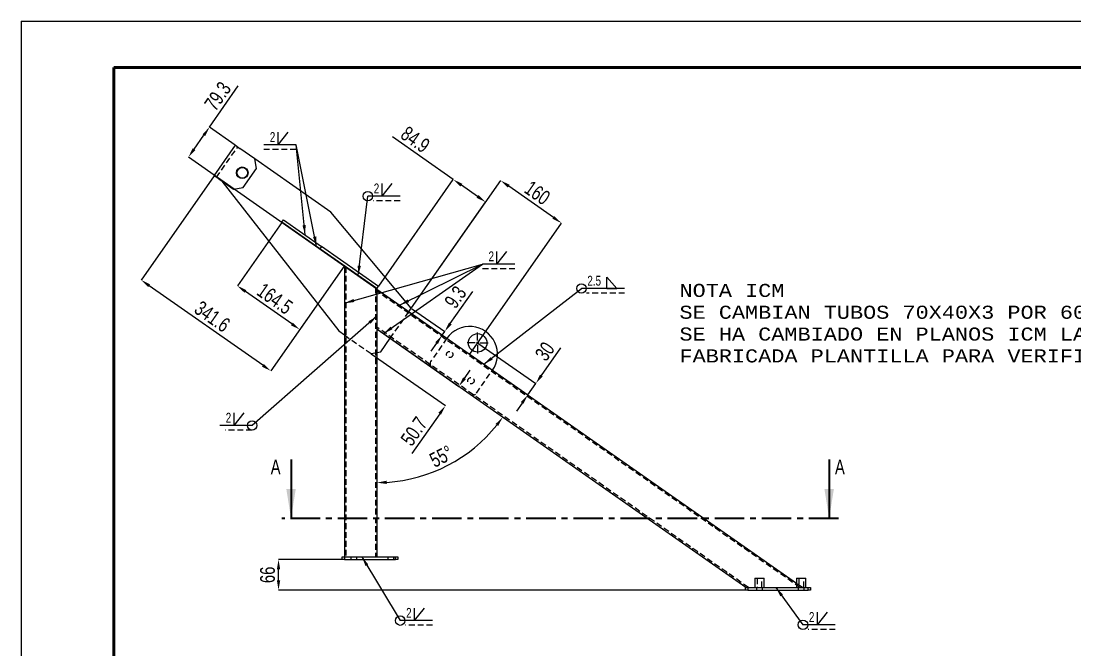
# Model space of a CAD drawing. Header units: millimetres. Extents: x -1584 to 1152, y -288 to 1444.
# Drawn here: x 0 to 227.2, y 161.5 to 297 of the extents above; entities that cross this region are included whole.
import ezdxf

# ---------------------------------------------------------------- set-up
doc = ezdxf.new("R2010")
doc.units = ezdxf.units.MM
doc.header["$PDSIZE"] = -1
doc.linetypes.add('CENTER', pattern=[10.16, 6.35, -1.27, 1.27, -1.27])
doc.linetypes.add('HIDDEN', pattern=[1.905, 1.27, -0.635])
doc.layers.add('FORMATO', color=7, linetype='Continuous')
doc.styles.add('SLDTEXTSTYLE0', font='TXT', dxfattribs={"width": 0.75})
doc.dimstyles.new('SLDDIMSTYLE1', dxfattribs={"dimtxt": 0.18, "dimasz": 2.116667, "dimexe": 0, "dimexo": 0.0625, "dimgap": 0, "dimtad": 0, "dimtih": 1, "dimtoh": 1, "dimdec": 0, "dimrnd": 1e-09, "dimzin": 0, "dimdsep": 46, "dimtxsty": 'Standard', "dimsah": 1, "dimcen": 0.09, "dimadec": 0, "dimazin": 0, "dimtfac": 2.116667, "dimtdec": 0, "dimtofl": 0, "dimtmove": 0, "dimatfit": 3, "dimfxl": 1, "dimfrac": 2, "dimtolj": 1, "dimtzin": 0, "dimarcsym": 0})
doc.dimstyles.new('SLDDIMSTYLE2', dxfattribs={"dimtxt": 3.175, "dimasz": 2.116667, "dimexe": 0, "dimexo": 0.0625, "dimgap": 0.79375, "dimtad": 1, "dimdec": 1, "dimlfac": 10, "dimrnd": 1e-09, "dimzin": 12, "dimdsep": 46, "dimtxsty": 'SLDTEXTSTYLE0', "dimsah": 1, "dimcen": 0.09, "dimadec": 0, "dimazin": 3, "dimtfac": 1, "dimtdec": 1, "dimtofl": 0, "dimtmove": 0, "dimatfit": 3, "dimfxl": 1, "dimfrac": 2, "dimtolj": 1, "dimtzin": 12, "dimarcsym": 0})
doc.dimstyles.new('SLDDIMSTYLE3', dxfattribs={"dimtxt": 3.175, "dimasz": 2.116667, "dimexe": 0, "dimexo": 0.0625, "dimgap": 0.79375, "dimtad": 1, "dimdec": 1, "dimlfac": 10, "dimrnd": 1e-09, "dimzin": 12, "dimdsep": 46, "dimtxsty": 'SLDTEXTSTYLE0', "dimsah": 1, "dimcen": 0.09, "dimadec": 0, "dimazin": 3, "dimtfac": 1, "dimtdec": 1, "dimtmove": 0, "dimatfit": 0, "dimfxl": 1, "dimfrac": 2, "dimtolj": 1, "dimtzin": 12, "dimarcsym": 0})
doc.dimstyles.new('SLDDIMSTYLE4', dxfattribs={"dimtxt": 3.175, "dimasz": 2.116667, "dimexe": 0, "dimexo": 0.0625, "dimgap": 0.79375, "dimtad": 1, "dimdec": 4, "dimlfac": 10, "dimzin": 12, "dimdsep": 46, "dimtxsty": 'SLDTEXTSTYLE0', "dimsah": 1, "dimcen": 0.09, "dimazin": 3, "dimtfac": 1, "dimtofl": 0, "dimtmove": 0, "dimatfit": 3, "dimfxl": 1, "dimfrac": 2, "dimtolj": 1, "dimtzin": 12, "dimarcsym": 0})

# ---------------------------------------------------------------- blocks, each defined once
blk = doc.blocks.new('_D')
at = {"layer": 'Defpoints', "color": 0, "transparency": 16777216}
for p in [(56.25, 253.67), (69.73, 244.24), (46.64, 239.94)]:
    blk.add_point(p, dxfattribs=at)
at = {"layer": 'FORMATO', "color": 0, "lineweight": -2, "transparency": 16777216}
for p, q in [((56.22, 253.62), (46.64, 239.94)), ((69.7, 244.19), (60.12, 230.51)), ((58.38, 231.72), (48.37, 238.73))]:
    blk.add_line(p, q, dxfattribs=at)
at = {"layer": 'FORMATO', "color": 0, "transparency": 16777216}
for points in [[(48.57, 239.02), (48.17, 238.44), (46.64, 239.94)], [(58.59, 232.01), (58.18, 231.43), (60.12, 230.51)]]:
    blk.add_solid(points, dxfattribs=at)
at = {"layer": 'FORMATO', "color": 0, "transparency": 16777216, "insert": (55.65, 238.48), "char_height": 3.175, "attachment_point": 2, "rotation": 325, "style": 'SLDTEXTSTYLE0'}
blk.add_mtext('\\A1;164.5', dxfattribs=at)
blk = doc.blocks.new('_D_1')
at = {"layer": 'Defpoints', "color": 0, "transparency": 16777216}
for p in [(41.63, 263.67), (69.73, 244.24), (25.89, 241.19)]:
    blk.add_point(p, dxfattribs=at)
at = {"layer": 'FORMATO', "color": 0, "lineweight": -2, "transparency": 16777216}
for p, q in [((41.6, 263.62), (25.89, 241.19)), ((69.7, 244.19), (53.87, 221.59)), ((52.14, 222.81), (27.62, 239.97))]:
    blk.add_line(p, q, dxfattribs=at)
at = {"layer": 'FORMATO', "color": 0, "transparency": 16777216}
for points in [[(27.83, 240.26), (27.42, 239.68), (25.89, 241.19)], [(52.34, 223.09), (51.94, 222.52), (53.87, 221.59)]]:
    blk.add_solid(points, dxfattribs=at)
at = {"layer": 'FORMATO', "color": 0, "transparency": 16777216, "insert": (42.16, 234.64), "char_height": 3.175, "attachment_point": 2, "rotation": 325, "style": 'SLDTEXTSTYLE0'}
blk.add_mtext('\\A1;341.6', dxfattribs=at)
blk = doc.blocks.new('_D_2')
at = {"layer": 'Defpoints', "color": 0, "transparency": 16777216}
for p in [(55.51, 180.94), (69.23, 180.94), (156.23, 174.34)]:
    blk.add_point(p, dxfattribs=at)
at = {"layer": 'FORMATO', "color": 0, "lineweight": -2, "transparency": 16777216}
for p, q in [((69.17, 180.94), (55.51, 180.94)), ((55.51, 176.45), (55.51, 178.82)), ((156.17, 174.34), (55.51, 174.34))]:
    blk.add_line(p, q, dxfattribs=at)
at = {"layer": 'FORMATO', "color": 0, "transparency": 16777216}
for points in [[(55.16, 178.82), (55.87, 178.82), (55.51, 180.94)], [(55.16, 176.45), (55.87, 176.45), (55.51, 174.34)]]:
    blk.add_solid(points, dxfattribs=at)
at = {"layer": 'FORMATO', "color": 0, "transparency": 16777216, "insert": (51.54, 177.64), "char_height": 3.175, "attachment_point": 2, "rotation": 90, "style": 'SLDTEXTSTYLE0'}
blk.add_mtext('\\A1;66', dxfattribs=at)
blk = doc.blocks.new('_D_3')
at = {"layer": 'Defpoints', "color": 0, "transparency": 16777216}
for p in [(100.16, 257.99), (77.08, 239.83), (84.15, 235.12)]:
    blk.add_point(p, dxfattribs=at)
at = {"layer": 'FORMATO', "color": 0, "lineweight": -2, "transparency": 16777216}
for p, q in [((93.2, 262.86), (80.08, 272.04)), ((77.11, 239.88), (93.2, 262.86)), ((98.42, 259.2), (94.94, 261.64)), ((84.18, 235.17), (100.16, 257.99))]:
    blk.add_line(p, q, dxfattribs=at)
at = {"layer": 'FORMATO', "color": 0, "transparency": 16777216}
for points in [[(95.14, 261.93), (94.73, 261.35), (93.2, 262.86)], [(98.63, 259.49), (98.22, 258.91), (100.16, 257.99)]]:
    blk.add_solid(points, dxfattribs=at)
at = {"layer": 'FORMATO', "color": 0, "transparency": 16777216, "insert": (85.93, 272.79), "char_height": 3.175, "attachment_point": 2, "rotation": 325, "style": 'SLDTEXTSTYLE0'}
blk.add_mtext('\\A1;84.9', dxfattribs=at)
blk = doc.blocks.new('_D_4')
at = {"layer": 'Defpoints', "color": 0, "transparency": 16777216}
for p in [(76.73, 239.18), (84.15, 235.12), (91.34, 230.08)]:
    blk.add_point(p, dxfattribs=at)
at = {"layer": 'FORMATO', "color": 0, "lineweight": -2, "transparency": 16777216}
for p, q in [((76.78, 239.14), (90.81, 229.32)), ((92.55, 231.82), (97.41, 238.75)), ((84.2, 235.08), (91.34, 230.08)), ((90.81, 229.32), (91.34, 230.08)), ((89.59, 227.59), (88.38, 225.85))]:
    blk.add_line(p, q, dxfattribs=at)
at = {"layer": 'FORMATO', "color": 0, "transparency": 16777216}
for points in [[(92.27, 232.02), (92.84, 231.61), (91.34, 230.08)], [(89.3, 227.79), (89.88, 227.39), (90.81, 229.32)]]:
    blk.add_solid(points, dxfattribs=at)
at = {"layer": 'FORMATO', "color": 0, "transparency": 16777216, "insert": (92.34, 238.43), "char_height": 3.175, "attachment_point": 2, "rotation": 55, "style": 'SLDTEXTSTYLE0'}
blk.add_mtext('\\A1;9.3', dxfattribs=at)
blk = doc.blocks.new('_D_5')
at = {"layer": 'Defpoints', "color": 0, "transparency": 16777216}
for p in [(40.62, 274.14), (46.22, 270.22), (76.73, 239.18)]:
    blk.add_point(p, dxfattribs=at)
at = {"layer": 'FORMATO', "color": 0, "lineweight": -2, "transparency": 16777216}
for p, q in [((40.62, 274.14), (46.84, 283.03)), ((46.17, 270.26), (40.62, 274.14)), ((37.29, 269.38), (39.41, 272.41)), ((76.68, 239.21), (36.07, 267.65))]:
    blk.add_line(p, q, dxfattribs=at)
at = {"layer": 'FORMATO', "color": 0, "transparency": 16777216}
for points in [[(39.12, 272.61), (39.7, 272.21), (40.62, 274.14)], [(37, 269.58), (37.58, 269.18), (36.07, 267.65)]]:
    blk.add_solid(points, dxfattribs=at)
at = {"layer": 'FORMATO', "color": 0, "transparency": 16777216, "insert": (41.09, 281.73), "char_height": 3.175, "attachment_point": 2, "rotation": 55, "style": 'SLDTEXTSTYLE0'}
blk.add_mtext('\\A1;79.3', dxfattribs=at)
blk = doc.blocks.new('_D_6')
at = {"layer": 'Defpoints', "color": 0, "transparency": 16777216}
for p in [(76.73, 230.63), (75.46, 225.33), (94.39, 218.26)]:
    blk.add_point(p, dxfattribs=at)
at = {"layer": 'FORMATO', "color": 0, "lineweight": -2, "transparency": 16777216}
for p, q in [((76.78, 230.6), (94.39, 218.26)), ((75.51, 225.3), (91.49, 214.11)), ((95.61, 220), (96.82, 221.73)), ((90.27, 212.38), (84.28, 203.82))]:
    blk.add_line(p, q, dxfattribs=at)
at = {"layer": 'FORMATO', "color": 0, "transparency": 16777216}
for points in [[(95.32, 220.2), (95.9, 219.8), (94.39, 218.26)], [(89.98, 212.58), (90.56, 212.17), (91.49, 214.11)]]:
    blk.add_solid(points, dxfattribs=at)
at = {"layer": 'FORMATO', "color": 0, "transparency": 16777216, "insert": (83.42, 209.51), "char_height": 3.175, "attachment_point": 2, "rotation": 55, "style": 'SLDTEXTSTYLE0'}
blk.add_mtext('\\A1;50.7', dxfattribs=at)
blk = doc.blocks.new('_D_7')
at = {"layer": 'Defpoints', "color": 0, "transparency": 16777216}
for p in [(76.73, 239.34), (76.73, 230.63), (87.15, 199.2), (76.73, 181.54), (156.27, 174.94)]:
    blk.add_point(p, dxfattribs=at)
at = {"layer": 'FORMATO', "color": 0, "lineweight": -2, "transparency": 16777216}
blk.add_arc((76.73, 230.63), 33.12, 273.6627, 321.3373, dxfattribs=at)
at = {"layer": 'FORMATO', "color": 0, "transparency": 16777216}
for points in [[(102.31, 210.15), (102.87, 209.73), (103.86, 211.64)], [(78.86, 197.23), (78.84, 197.94), (76.73, 197.52)]]:
    blk.add_solid(points, dxfattribs=at)
at = {"layer": 'FORMATO', "color": 0, "transparency": 16777216, "insert": (87.73, 203.49), "char_height": 3.175, "attachment_point": 1, "rotation": 27.5, "style": 'SLDTEXTSTYLE0'}
blk.add_mtext('\\A1;55°', dxfattribs=at)
blk = doc.blocks.new('_D_8')
at = {"layer": 'Defpoints', "color": 0, "transparency": 16777216}
for p in [(103.41, 262.64), (84.15, 235.12), (96.72, 225.18)]:
    blk.add_point(p, dxfattribs=at)
at = {"layer": 'FORMATO', "color": 0, "lineweight": -2, "transparency": 16777216}
for p, q in [((84.18, 235.17), (103.41, 262.64)), ((114.79, 254.67), (105.15, 261.42)), ((96.76, 225.23), (116.52, 253.46))]:
    blk.add_line(p, q, dxfattribs=at)
at = {"layer": 'FORMATO', "color": 0, "transparency": 16777216}
for points in [[(105.35, 261.71), (104.95, 261.13), (103.41, 262.64)], [(114.99, 254.96), (114.58, 254.38), (116.52, 253.46)]]:
    blk.add_solid(points, dxfattribs=at)
at = {"layer": 'FORMATO', "color": 0, "transparency": 16777216, "insert": (112.24, 261.3), "char_height": 3.175, "attachment_point": 2, "rotation": 325, "style": 'SLDTEXTSTYLE0'}
blk.add_mtext('\\A1;160', dxfattribs=at)
blk = doc.blocks.new('_D_9')
at = {"layer": 'Defpoints', "color": 0, "transparency": 16777216}
for p in [(76.73, 239.18), (98.44, 227.64), (109.24, 216.41)]:
    blk.add_point(p, dxfattribs=at)
at = {"layer": 'FORMATO', "color": 0, "lineweight": -2, "transparency": 16777216}
for p, q in [((76.78, 239.14), (109.24, 216.41)), ((98.49, 227.6), (110.97, 218.87)), ((112.18, 220.6), (116.35, 226.56)), ((109.24, 216.41), (110.97, 218.87)), ((108.03, 214.68), (106.82, 212.94))]:
    blk.add_line(p, q, dxfattribs=at)
at = {"layer": 'FORMATO', "color": 0, "transparency": 16777216}
for points in [[(111.89, 220.8), (112.47, 220.4), (110.97, 218.87)], [(107.74, 214.88), (108.32, 214.48), (109.24, 216.41)]]:
    blk.add_solid(points, dxfattribs=at)
at = {"layer": 'FORMATO', "color": 0, "transparency": 16777216, "insert": (111.62, 226.73), "char_height": 3.175, "attachment_point": 2, "rotation": 55, "style": 'SLDTEXTSTYLE0'}
blk.add_mtext('\\A1;30', dxfattribs=at)
blk = doc.blocks.new('SW_CENTERMARKSYMBOL_0')
at = {"layer": 'FORMATO', "color": 0}
for p, q in [((-0.5, 0), (-2.25, 0)), ((0, 0), (-0.25, 0)), ((0, 0.5), (0, 2.25)), ((0, 0), (0, 0.25)), ((0, 0), (0, -0.25)), ((0, 0), (0.25, 0)), ((0.5, 0), (2.25, 0)), ((0, -0.5), (0, -2.25))]:
    blk.add_line(p, q, dxfattribs=at)
blk = doc.blocks.new('SW_SYMBOL_WELD_BUSB')
at = {"layer": 'FORMATO', "color": 0}
for q in [(200, 1000), (1000, 1000)]:
    blk.add_line((200, 0), q, dxfattribs=at)
blk = doc.blocks.new('SW_WELDSYMBOL_0')
at = {"layer": 'FORMATO', "color": 0}
blk.add_line((0, 0), (-6.96, 0), dxfattribs=at)
at = {"layer": 'FORMATO', "color": 0, "linetype": 'HIDDEN'}
blk.add_line((0, -1), (-5.83, -1), dxfattribs=at)
at = {"layer": 'FORMATO', "color": 0}
blk.add_circle((0, 0), 1.02, dxfattribs=at)
at = {"layer": 'FORMATO', "color": 0, "xscale": 0.0027037109375, "yscale": 0.0027037109375, "zscale": 0.0027037109375}
blk.add_blockref('SW_SYMBOL_WELD_BUSB', (-4.41, 0.01), dxfattribs=at)
at = {"layer": 'FORMATO', "color": 0, "insert": (-5.68, 2.73), "char_height": 2.12, "attachment_point": 1, "style": 'SLDTEXTSTYLE0'}
blk.add_mtext('2', dxfattribs=at)
blk = doc.blocks.new('SW_WELDSYMBOL_1')
at = {"layer": 'FORMATO', "color": 0}
blk.add_line((6.96, 0), (0, 0), dxfattribs=at)
at = {"layer": 'FORMATO', "color": 0, "linetype": 'HIDDEN'}
blk.add_line((6.96, -1), (1.13, -1), dxfattribs=at)
at = {"layer": 'FORMATO', "color": 0}
blk.add_circle((0, 0), 1.02, dxfattribs=at)
at = {"layer": 'FORMATO', "color": 0, "xscale": 0.0027037109375, "yscale": 0.0027037109375, "zscale": 0.0027037109375}
blk.add_blockref('SW_SYMBOL_WELD_BUSB', (2.55, 0.01), dxfattribs=at)
at = {"layer": 'FORMATO', "color": 0, "insert": (1.28, 2.73), "char_height": 2.12, "attachment_point": 1, "style": 'SLDTEXTSTYLE0'}
blk.add_mtext('2', dxfattribs=at)
blk = doc.blocks.new('SW_WELDSYMBOL_2')
at = {"layer": 'FORMATO', "color": 0}
blk.add_line((6.96, 0), (0, 0), dxfattribs=at)
at = {"layer": 'FORMATO', "color": 0, "linetype": 'HIDDEN'}
blk.add_line((6.96, -1), (1.13, -1), dxfattribs=at)
at = {"layer": 'FORMATO', "color": 0}
blk.add_circle((0, 0), 1.02, dxfattribs=at)
at = {"layer": 'FORMATO', "color": 0, "xscale": 0.0027037109375, "yscale": 0.0027037109375, "zscale": 0.0027037109375}
blk.add_blockref('SW_SYMBOL_WELD_BUSB', (2.55, 0.01), dxfattribs=at)
at = {"layer": 'FORMATO', "color": 0, "insert": (1.28, 2.73), "char_height": 2.12, "attachment_point": 1, "style": 'SLDTEXTSTYLE0'}
blk.add_mtext('2', dxfattribs=at)
blk = doc.blocks.new('SW_WELDSYMBOL_3')
at = {"layer": 'FORMATO', "color": 0}
blk.add_line((6.96, 0), (0, 0), dxfattribs=at)
at = {"layer": 'FORMATO', "color": 0, "linetype": 'HIDDEN'}
blk.add_line((6.96, -1), (1.13, -1), dxfattribs=at)
at = {"layer": 'FORMATO', "color": 0}
blk.add_circle((0, 0), 1.02, dxfattribs=at)
at = {"layer": 'FORMATO', "color": 0, "xscale": 0.0027037109375, "yscale": 0.0027037109375, "zscale": 0.0027037109375}
blk.add_blockref('SW_SYMBOL_WELD_BUSB', (2.55, 0.01), dxfattribs=at)
at = {"layer": 'FORMATO', "color": 0, "insert": (1.28, 2.73), "char_height": 2.12, "attachment_point": 1, "style": 'SLDTEXTSTYLE0'}
blk.add_mtext('2', dxfattribs=at)
blk = doc.blocks.new('SW_WELDSYMBOL_4')
at = {"layer": 'FORMATO', "color": 0}
blk.add_line((0, 0), (-6.96, 0), dxfattribs=at)
at = {"layer": 'FORMATO', "color": 0, "linetype": 'HIDDEN'}
blk.add_line((0, -1), (-6.96, -1), dxfattribs=at)
at = {"layer": 'FORMATO', "color": 0, "xscale": 0.0027037109375, "yscale": 0.0027037109375, "zscale": 0.0027037109375}
blk.add_blockref('SW_SYMBOL_WELD_BUSB', (-4.41, 0.01), dxfattribs=at)
at = {"layer": 'FORMATO', "color": 0, "insert": (-5.68, 2.73), "char_height": 2.12, "attachment_point": 1, "style": 'SLDTEXTSTYLE0'}
blk.add_mtext('2', dxfattribs=at)
blk = doc.blocks.new('SW_WELDSYMBOL_5')
at = {"layer": 'FORMATO', "color": 0}
blk.add_line((6.96, 0), (0, 0), dxfattribs=at)
at = {"layer": 'FORMATO', "color": 0, "linetype": 'HIDDEN'}
blk.add_line((6.96, -1), (0, -1), dxfattribs=at)
at = {"layer": 'FORMATO', "color": 0, "xscale": 0.0027037109375, "yscale": 0.0027037109375, "zscale": 0.0027037109375}
blk.add_blockref('SW_SYMBOL_WELD_BUSB', (2.55, 0.01), dxfattribs=at)
at = {"layer": 'FORMATO', "color": 0, "insert": (1.28, 2.73), "char_height": 2.12, "attachment_point": 1, "style": 'SLDTEXTSTYLE0'}
blk.add_mtext('2', dxfattribs=at)
blk = doc.blocks.new('SW_SYMBOL_WELD_FILL')
at = {"layer": 'FORMATO', "color": 0}
for p, q in [((100, 0), (100, 900)), ((100, 900), (900, 0)), ((100, 0), (900, 0))]:
    blk.add_line(p, q, dxfattribs=at)
blk = doc.blocks.new('SW_WELDSYMBOL_6')
at = {"layer": 'FORMATO', "color": 0}
blk.add_line((9.31, 0), (0, 0), dxfattribs=at)
at = {"layer": 'FORMATO', "color": 0, "linetype": 'HIDDEN'}
blk.add_line((9.31, -1), (1.13, -1), dxfattribs=at)
at = {"layer": 'FORMATO', "color": 0}
blk.add_circle((0, 0), 1.02, dxfattribs=at)
at = {"layer": 'FORMATO', "color": 0, "xscale": 0.0027037109375, "yscale": 0.0027037109375, "zscale": 0.0027037109375}
blk.add_blockref('SW_SYMBOL_WELD_FILL', (5.18, 0.01), dxfattribs=at)
at = {"layer": 'FORMATO', "color": 0, "insert": (1.28, 2.73), "char_height": 2.117, "attachment_point": 1, "style": 'SLDTEXTSTYLE0'}
blk.add_mtext('2.5', dxfattribs=at)

msp = doc.modelspace()

# ---------------------------------------------------------------- linework, layer by layer
at = {"color": 7, "linetype": 'Continuous', "lineweight": 18}
for q in [(420, 297), (0, -0.001349)]:
    msp.add_line((0, 297), q, dxfattribs=at)
at = {"color": 7, "linetype": 'Continuous', "lineweight": 50}
for p in [(410, 287), (20, 10)]:
    msp.add_line(p, (20, 287), dxfattribs=at)
at = {"color": 7, "linetype": 'Continuous', "lineweight": 25}
for p, q in [((41.632439, 263.667714), (46.22105, 270.22093)), ((46.22105, 270.22093), (47.204033, 269.532639)), ((50.398726, 267.29569), (47.204033, 269.532639)), ((50.767089, 265.206598), (50.398726, 267.29569)), ((66.761815, 255.838132), (50.398726, 267.29569)), ((42.615421, 262.979422), (41.632439, 263.667714)), ((47.899207, 261.110837), (50.767089, 265.206598)), ((42.615421, 262.979422), (45.810114, 260.742474)), ((43.270743, 262.520561), (68.498586, 230.20654)), ((45.810114, 260.742474), (47.899207, 261.110837)), ((84.1466, 235.119752), (66.761815, 255.838132)), ((56.252641, 253.674693), (56.596787, 254.166184)), ((64.444161, 247.938929), (56.252641, 253.674693)), ((56.596787, 254.166184), (64.788307, 248.43042)), ((64.788307, 248.43042), (64.444161, 247.938929)), ((76.731442, 239.335282), (64.444161, 247.938929)), ((77.075588, 239.826773), (64.788307, 248.43042)), ((69.731442, 244.236735), (69.731442, 181.536735)), ((76.731442, 239.335282), (77.075588, 239.826773)), ((76.731442, 239.335282), (76.731442, 239.177296)), ((76.731442, 239.177296), (76.731442, 238.396)), ((167.231442, 175.808513), (76.731442, 239.177296)), ((76.731442, 238.396), (76.731442, 231.413169)), ((83.613509, 234.35842), (84.1466, 235.119752)), ((68.498586, 230.20654), (69.731442, 229.343285)), ((76.731442, 231.413169), (76.731442, 230.631874)), ((156.272343, 174.936735), (76.731442, 230.631874)), ((76.731442, 230.631874), (76.731442, 181.536735)), ((77.550471, 225.699504), (79.598474, 228.624356)), ((76.731442, 225.555087), (77.550471, 225.699504)), ((69.231442, 180.936735), (69.231442, 181.536735)), ((69.231442, 181.536735), (69.731442, 181.536735)), ((69.731442, 180.936735), (69.231442, 180.936735)), ((69.731442, 181.536735), (69.731442, 180.936735)), ((69.731442, 181.536735), (80.731442, 181.536735)), ((69.731442, 180.936735), (80.731442, 180.936735)), ((80.731442, 180.936735), (80.731442, 181.536735)), ((80.731442, 181.536735), (81.231442, 181.536735)), ((81.231442, 180.936735), (80.731442, 180.936735)), ((81.231442, 181.536735), (81.231442, 180.936735)), ((158.231442, 176.936735), (158.231442, 174.936735)), ((158.231442, 176.936735), (160.231442, 176.936735)), ((160.231442, 174.936735), (160.231442, 176.936735)), ((167.231442, 176.936735), (167.231442, 174.936735)), ((167.231442, 176.936735), (169.231442, 176.936735)), ((169.231442, 174.936735), (169.231442, 176.936735)), ((156.231442, 174.336735), (156.231442, 174.936735)), ((156.231442, 174.936735), (156.731442, 174.936735)), ((156.731442, 174.336735), (156.231442, 174.336735)), ((156.731442, 174.936735), (156.731442, 174.336735)), ((156.731442, 174.936735), (169.731442, 174.936735)), ((156.731442, 174.336735), (169.731442, 174.336735)), ((169.731442, 174.336735), (169.731442, 174.936735)), ((169.731442, 174.936735), (170.231442, 174.936735)), ((170.231442, 174.336735), (169.731442, 174.336735)), ((170.231442, 174.936735), (170.231442, 174.336735))]:
    msp.add_line(p, q, dxfattribs=at)
at = {"color": 7, "linetype": 'HIDDEN', "lineweight": 18}
for p, q in [((42.12393, 263.323568), (46.712541, 269.876784)), ((70.051442, 244.012668), (70.051442, 181.536735)), ((76.411442, 239.559348), (76.411442, 181.536735)), ((167.918568, 174.936735), (76.731442, 238.786648)), ((79.598474, 228.624356), (83.613509, 234.35842)), ((156.830246, 174.936735), (76.731442, 231.022521)), ((69.731442, 229.343285), (75.461378, 225.33114)), ((91.80503, 228.622656), (88.363571, 223.707744)), ((75.461378, 225.33114), (76.731442, 225.555087)), ((98.193396, 216.824826), (101.634854, 221.739739)), ((148.67347, 188.802945), (148.489926, 188.540816)), ((149.595781, 187.766488), (149.779326, 188.028617)), ((144.84198, 183.331009), (144.658435, 183.068881)), ((145.764291, 182.294553), (145.947835, 182.556681)), ((156.045839, 183.640757), (155.862294, 183.378629)), ((156.96815, 182.6043), (157.151694, 182.866429)), ((71.081442, 181.536735), (71.081442, 180.936735)), ((72.381442, 180.936735), (72.381442, 181.536735)), ((79.081442, 181.536735), (79.081442, 180.936735)), ((80.381442, 180.936735), (80.381442, 181.536735)), ((152.214348, 178.168822), (152.030804, 177.906693)), ((153.136659, 177.132365), (153.320203, 177.394493)), ((158.706442, 176.936735), (158.706442, 174.936735)), ((159.756442, 174.936735), (159.756442, 176.936735)), ((168.476471, 174.936735), (167.231442, 175.808513)), ((167.706442, 176.936735), (167.706442, 174.936735)), ((168.756442, 174.936735), (168.756442, 176.936735)), ((158.581442, 174.936735), (158.581442, 174.336735)), ((159.881442, 174.336735), (159.881442, 174.936735)), ((167.581442, 174.936735), (167.581442, 174.336735)), ((168.881442, 174.336735), (168.881442, 174.936735))]:
    msp.add_line(p, q, dxfattribs=at)
at = {"color": 7, "linetype": 'Continuous', "lineweight": 35}
for p, q in [((58.209909, 202.484458), (58.209909, 189.784458)), ((174.237491, 202.484458), (174.237491, 189.784458))]:
    msp.add_line(p, q, dxfattribs=at)
at = {"color": 7, "linetype": 'CENTER', "lineweight": 35}
msp.add_line((176.237491, 189.784458), (56.209909, 189.784458), dxfattribs=at)
at = {"color": 7, "linetype": 'Continuous', "lineweight": 25}
for centre, radius in [((47.694844, 264.30587), 1.25), ((47.694844, 264.30587), 1.15), ((98.440671, 227.638653), 2)]:
    msp.add_circle(centre, radius, dxfattribs=at)
at = {"color": 7, "linetype": 'HIDDEN', "lineweight": 18}
for centre, radius in [((47.694844, 264.30587), 1.195), ((92.418969, 225.140835), 0.675), ((97.00588, 219.487496), 0.675)]:
    msp.add_circle(centre, radius, dxfattribs=at)
at = {"color": 7, "linetype": 'Continuous', "lineweight": 25}
msp.add_arc((96.719942, 225.181197), 6, 325, 145, dxfattribs=at)
at = {"color": 7, "linetype": 'HIDDEN', "lineweight": 18}
for centre, start, end in [((89.182723, 223.134167), 145, 235), ((97.374244, 217.398403), 235, 325)]:
    msp.add_arc(centre, 1, start, end, dxfattribs=at)
at = {"color": 7, "linetype": 'Continuous', "lineweight": 35}
for points in [[(58.209909, 189.784458), (59.225909, 196.134458), (57.193909, 196.134458)], [(174.237491, 189.784458), (175.253491, 196.134458), (173.221491, 196.134458)]]:
    msp.add_solid(points, dxfattribs=at)
at = {"layer": 'FORMATO', "color": 7}
msp.add_point((69.731442, 244.236735), dxfattribs=at)

# ---------------------------------------------------------------- block references
for name, p in [('SW_WELDSYMBOL_4', (59.314907, 270.330615)), ('SW_WELDSYMBOL_3', (74.769533, 259.262603)), ('SW_WELDSYMBOL_5', (99.518681, 244.629846)), ('SW_WELDSYMBOL_6', (120.820735, 239.373548)), ('SW_CENTERMARKSYMBOL_0', (98.440671, 227.638653)), ('SW_WELDSYMBOL_0', (49.807685, 209.855404)), ('SW_WELDSYMBOL_1', (81.74261, 167.7795)), ('SW_WELDSYMBOL_2', (168.598733, 166.893712))]:
    msp.add_blockref(name, p, dxfattribs=at)

# ---------------------------------------------------------------- texts
at = {"insert": (141.964804, 240.363182), "char_height": 2.82222222, "attachment_point": 1}
msp.add_mtext_dynamic_manual_height_columns('{\\fCourier|b0|i0|c0|p2;NOTA ICM\\PSE CAMBIAN TUBOS 70X40X3 POR 60X40X3\\PSE HA CAMBIADO EN PLANOS ICM LA GEOMETRIA DEL TUBO\\PFABRICADA PLANTILLA PARA VERIFICAR MONTAJE TUBOS}', width=138.51337002, gutter_width=14.111111, heights=[0], dxfattribs=at)
at = {"color": 7, "linetype": 'Continuous', "char_height": 3.175, "attachment_point": 1, "style": 'SLDTEXTSTYLE0'}
for insert in [(53.826159, 202.484458), (175.489991, 202.484458)]:
    msp.add_mtext('A', dxfattribs=dict(at, insert=insert))

# ---------------------------------------------------------------- dimensions: what is measured, and where the dimension line sits
at = {"layer": 'FORMATO', "color": 7}
for base, p1, p2, angle, dimstyle, picture, middle in [((40.621782, 274.14158), (76.731442, 239.177296), (46.22105, 270.22093), 55, 'SLDDIMSTYLE2', '_D_5', (44.339871, 279.451563)), ((100.157774, 257.986079), (77.075588, 239.826773), (84.1466, 235.119752), 325, 'SLDDIMSTYLE2', '_D_3', (83.656202, 269.540604)), ((25.890612, 241.186055), (69.731442, 244.236735), (41.632439, 263.667714), 325, 'SLDDIMSTYLE2', '_D_1', (39.882756, 231.38865)), ((103.413481, 262.635711), (96.719942, 225.181197), (84.1466, 235.119752), 325, 'SLDDIMSTYLE3', '_D_8', (109.966698, 258.0471)), ((46.637745, 239.943198), (69.731442, 244.236735), (56.252641, 253.674693), 325, 'SLDDIMSTYLE2', '_D', (53.377146, 235.224219)), ((91.339913, 230.082941), (76.731442, 239.177296), (84.1466, 235.119752), 55, 'SLDDIMSTYLE3', '_D_4', (95.589158, 236.151492)), ((109.244708, 216.411262), (98.440671, 227.638653), (76.731442, 239.177296), 55, 'SLDDIMSTYLE3', '_D_9', (114.873226, 224.449618)), ((94.393718, 218.264615), (75.461378, 225.33114), (76.731442, 230.631874), 55, 'SLDDIMSTYLE2', '_D_6', (86.667009, 207.229731)), ((55.512344, 180.936735), (156.231442, 174.336735), (69.231442, 180.936735), 90, 'SLDDIMSTYLE2', '_D_2', (55.512344, 177.636735))]:
    dim = msp.add_linear_dim(base=base, p1=p1, p2=p2, angle=angle, dimstyle=dimstyle, dxfattribs=at)
    dim.commit()
    dim.dimension.update_dxf_attribs({"geometry": picture, "text_midpoint": middle, "dimtype": 160})
dim = msp.add_angular_dim_2l(base=(87.148066, 199.196271), line1=((156.272343, 174.936735), (76.731442, 230.631874)), line2=((76.731442, 239.335282), (76.731442, 181.536735)), dimstyle='SLDDIMSTYLE4', dxfattribs=at)
dim.commit()
dim.dimension.update_dxf_attribs({"geometry": '_D_7', "text_midpoint": (92.022944, 201.257171), "dimtype": 162})

# ---------------------------------------------------------------- leaders
for points in [[(61.229932, 250.922021), (59.314907, 270.330615)], [(63.717827, 248.447514), (59.314907, 270.330615)], [(72.67852, 242.173169), (74.769533, 259.262603)], [(69.731442, 236.197838), (99.518681, 244.629846)], [(78.155963, 229.634413), (99.518681, 244.629846)], [(81.609794, 235.761437), (99.518681, 244.629846)], [(99.802129, 223.023027), (120.820735, 239.373548)], [(76.731442, 233.419319), (49.807685, 209.855404)], [(73.478002, 181.536735), (81.74261, 167.7795)], [(162.758328, 174.936735), (168.598733, 166.893712)]]:
    msp.add_leader(points, dimstyle='SLDDIMSTYLE1', dxfattribs=at)

doc.saveas('drawing.dxf')
